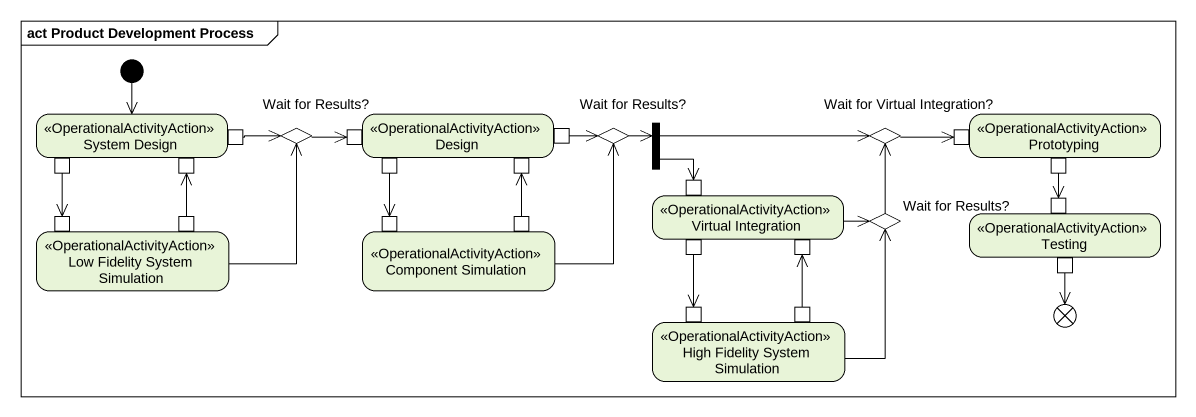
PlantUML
@startuml
mainframe act Product Development Process
hide empty description
state "System Design" as System_Design <<OperationalActivityAction>> {
  state pin1 <<outputPin>>
  state pin5 <<outputPin>>
  state pin6 <<inputPin>>
}
state "Wait for Results?" as Wait_for_Results <<choice>>
state Design <<OperationalActivityAction>> {
  state pin2 <<inputPin>>
  state pin3 <<outputPin>>
  state pin7 <<outputPin>>
  state pin8 <<inputPin>>
}
state "Wait for Results?" as Wait_for_Results_2 <<choice>>
state fork1 <<fork>>
state "Wait for Virtual Integration?" as Wait_for_Virtual_Integration <<choice>>
state Prototyping <<OperationalActivityAction>> {
  state pin4 <<inputPin>>
  state pin10 <<outputPin>>
}
state "Virtual Integration" as Virtual_Integration <<OperationalActivityAction>> {
  state pin9 <<inputPin>>
  state pin16 <<outputPin>>
  state pin17 <<inputPin>>
}
state "Low Fidelity System Simulation" as Low_Fidelity_System <<OperationalActivityAction>> {
  state pin12 <<inputPin>>
  state pin13 <<outputPin>>
}
state "Component Simulation" as Component_Simulation <<OperationalActivityAction>> {
  state pin14 <<inputPin>>
  state pin15 <<outputPin>>
}
state "Wait for Results?" as Wait_for_Results_3 <<choice>>
state Testing <<OperationalActivityAction>> {
  state pin11 <<inputPin>>
  state pin18 <<outputPin>>
}
state flowfinal1 <<end>>
state "High Fidelity System Simulation" as High_Fidelity_System <<OperationalActivityAction>> {
  state pin19 <<inputPin>>
  state pin20 <<outputPin>>
}
[*] --> System_Design
pin1 -right-> Wait_for_Results
Wait_for_Results -right-> pin2
pin3 -right-> Wait_for_Results_2
Wait_for_Results_2 -right-> fork1
fork1 -right-> Wait_for_Virtual_Integration
fork1 --> pin9
Wait_for_Virtual_Integration -right-> pin4
pin5 --> pin12
pin7 --> pin14
Virtual_Integration -right-> Wait_for_Results_3
pin10 --> pin11
Low_Fidelity_System -up-> Wait_for_Results
pin13 -up-> pin6
Component_Simulation -up-> Wait_for_Results_2
pin15 -up-> pin8
pin16 --> pin19
Wait_for_Results_3 -up-> Wait_for_Virtual_Integration
pin18 --> flowfinal1
pin20 -up-> pin17
High_Fidelity_System -up-> Wait_for_Results_3
@enduml
